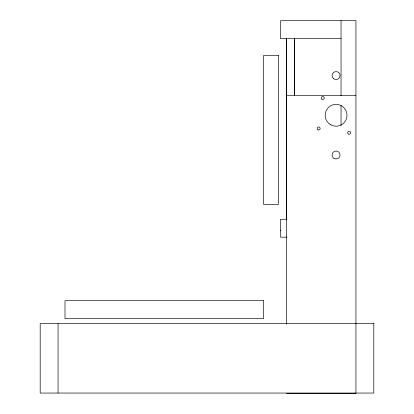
<?xml version="1.0" encoding="UTF-8"?>
<svg xmlns="http://www.w3.org/2000/svg" width="414" height="414" viewBox="0 0 414 414"><rect width="100%" height="100%" fill="white"/><g stroke="black" fill="none" stroke-linecap="round" stroke-linejoin="round"><path stroke-width="0.62" d="M341.048 38.574L280.48 38.574L280.48 20.7L355.942 20.7L355.942 393.052M286.436 95.417L355.942 95.417M286.959 219.285L280.506 219.285L280.506 237.16L286.959 237.16M280.506 230.21L280.863 230.21M286.436 393.3L355.942 393.3M341.048 20.7L341.048 95.737M341.048 105.441L341.048 125.494M294.452 38.16L294.452 95.712M294.411 38.16L294.411 95.712M286.509 38.16L286.509 219.865M286.467 38.16L286.436 324.162M58.058 323.546L58.058 393.052M278.493 55.455L263.599 55.455L263.599 204.392L278.493 204.392L278.493 55.455M263.599 300.709L65.008 300.709L65.008 318.583L263.599 318.583L263.599 300.709M373.811 323.546L40.189 323.546L40.189 393.052L373.811 393.052L373.811 323.546M333.793 78.81A3.969 3.969 0 0 0 340.039 75.917A3.969 3.969 0 0 0 334.414 71.958A3.969 3.969 0 0 0 333.793 78.81M330.62 124.738A10.924 10.924 0 0 0 347.004 115.278A10.924 10.924 0 0 0 330.62 105.818A10.924 10.924 0 0 0 330.62 124.738M321.885 99.194A1.49 1.49 0 0 0 324.229 98.113A1.49 1.49 0 0 0 322.118 96.628A1.49 1.49 0 0 0 321.885 99.194M317.942 129.779A1.49 1.49 0 0 0 320.172 128.49A1.49 1.49 0 0 0 317.942 127.196A1.49 1.49 0 0 0 317.942 129.779M348.417 134.064A1.49 1.49 0 0 0 350.653 132.775A1.49 1.49 0 0 0 348.417 131.481A1.49 1.49 0 0 0 348.417 134.064M333.989 158.371A3.969 3.969 0 0 0 340.054 155.115A3.969 3.969 0 0 0 334.201 151.498A3.969 3.969 0 0 0 333.989 158.371"/></g></svg>
